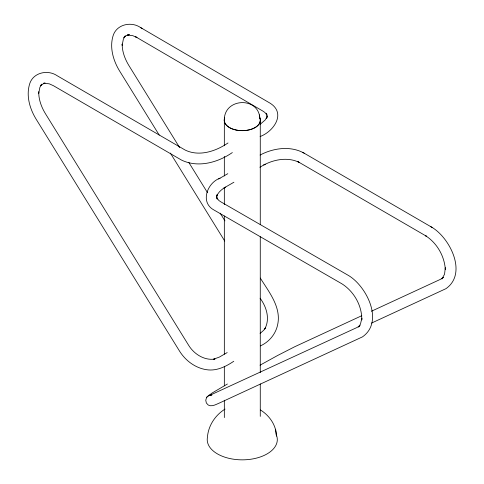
<?xml version="1.0" encoding="UTF-8"?>
<svg xmlns="http://www.w3.org/2000/svg" width="484" height="484" viewBox="0 0 484 484"><rect width="100%" height="100%" fill="white"/><g stroke="black" fill="none" stroke-linecap="round" stroke-linejoin="round"><path stroke-width="0.73" d="M122.168 44.135L122.162 45.254L123.384 39.035L125.277 35.907L123.789 37.583L126.306 35.574L129.391 34.612L127.207 35.054L132.785 35.659L136.954 37.54L135.52 36.705L262.951 111.132L264.869 112.463L267.156 115.355L266.442 113.244L267.017 116.517L266.66 118.296L267.362 116.136L265.25 119.905L260.198 124.297M224.322 119.137C225.018 97.689 258.777 96.764 259.86 118.423M227.395 384.024L211.901 393.147L206.644 397.316L205.754 400.226L206.347 402.966L208.229 405.035C211.792 407.032 215.628 404.582 218.943 403.239L362.431 336.894C384.332 321.697 366.612 286.34 348.565 275.529L220.65 201.731L218.804 200.436L216.626 197.545L217.116 198.924M209.269 394.944L206.644 397.316M225.048 409.089C215.168 415.205 208.18 425.817 207.412 437.5A35.048 20.231 0 0 0 244.71 459.8A35.048 20.231 0 0 0 276.267 434.723C275.862 424.504 268.916 415.169 260.416 409.954M260.077 333.452L263.768 330.203L265.468 327.741L264.706 329.053C270.344 319.059 266.509 306.832 260.089 298.204M220.051 178.166C207.346 182.631 199.856 202.27 213.777 209.893L341.904 283.812C353.943 291.428 362.05 305.622 361.79 319.948L361.844 318.212L360.453 324.117L358.499 327.051L360.036 325.399L357.301 327.365L209.197 395.609L211.889 395.017L211.435 395.071M227.988 142.974C215.888 151.274 199.245 156.883 185.221 150.088L57.221 75.764C48.212 69.521 33.953 72.176 29.941 83.03C25.773 95.112 29.627 108.501 36.064 119.058L179.588 351.178C185.535 360.659 195.306 368.021 206.517 369.697C216.445 371.276 225.774 366.672 233.766 361.27M232.338 152.569C217.897 162.557 197.974 168.136 181.446 160.041L53.452 85.716L49.265 83.829L43.681 83.224L45.139 82.964M260.102 136.536C273.769 131.509 286.486 113.159 269.891 103.068L140.62 27.582C131.6 21.308 117.34 24.049 113.365 34.915C109.245 46.972 113.117 60.337 119.524 70.876L159.23 135.09M218.611 179.001L227.801 173.689M233.905 182.238L224.001 187.961L225.435 187.126C221.708 189.353 218.06 192.323 216.554 196.546L217.237 194.435L216.856 196.262L217.207 199.075M259.896 167.234L265.171 164.185L263.816 164.971C274.41 159.309 288.065 156.907 299.203 162.394L297.866 161.626L426.676 236.367L425.315 235.581C436.798 242.768 444.427 255.873 445.31 269.358L445.31 267.797L444.548 274.222L441.916 278.953L443.411 277.265L440.676 279.226L371.409 311.248M227.177 352.582L219.379 357.083L213.486 359.231L214.993 359.055C204.363 360.737 194.011 354.094 188.609 345.243L45.345 113.546C41.382 107.025 38.617 99.529 38.738 91.815L38.69 93.491L39.906 87.277L41.793 84.155L40.269 85.801L44.268 83.175M260.356 345.915C268.989 342.055 275.59 334.269 277.586 324.988C281.627 307.328 268.91 291.985 260.313 278.082M260.029 365.19L277.653 355.468L294.659 346.774L361.814 315.689M260.089 155.049C273.345 147.995 290.678 145.551 304.194 153.204M371.482 323.106L445.958 288.67C467.707 273.436 450.053 238.195 432.055 227.401L302.857 152.436M140.62 27.582L142.054 28.411M430.7 226.615L432.055 227.401M179.655 147.626L128.792 65.37C124.939 59.006 122.18 51.727 122.174 44.207M188.79 162.406L207.467 192.614M220.184 213.178L224.951 220.886M170.35 153.071L224.745 241.05M275.614 429.235L276.449 436.108M259.43 114.883L259.763 117.709A18.035 10.412 0 0 1 242.478 130.644A18.035 10.412 0 0 1 224.661 117.951M260.271 121.157L260.271 224.6M260.271 236.682L260.271 372.595M260.271 383.921L260.271 416.385M224.334 119.342L224.334 145.769M224.334 156.344L224.334 175.97M224.334 187.296L224.334 204.665M224.334 215.991L224.334 354.167M224.334 366.249L224.334 385.881M224.334 400.226L224.334 417.589M259.726 117.558A18.035 10.412 0 0 1 242.835 130.662A18.035 10.412 0 0 1 224.637 118.15"/></g></svg>
